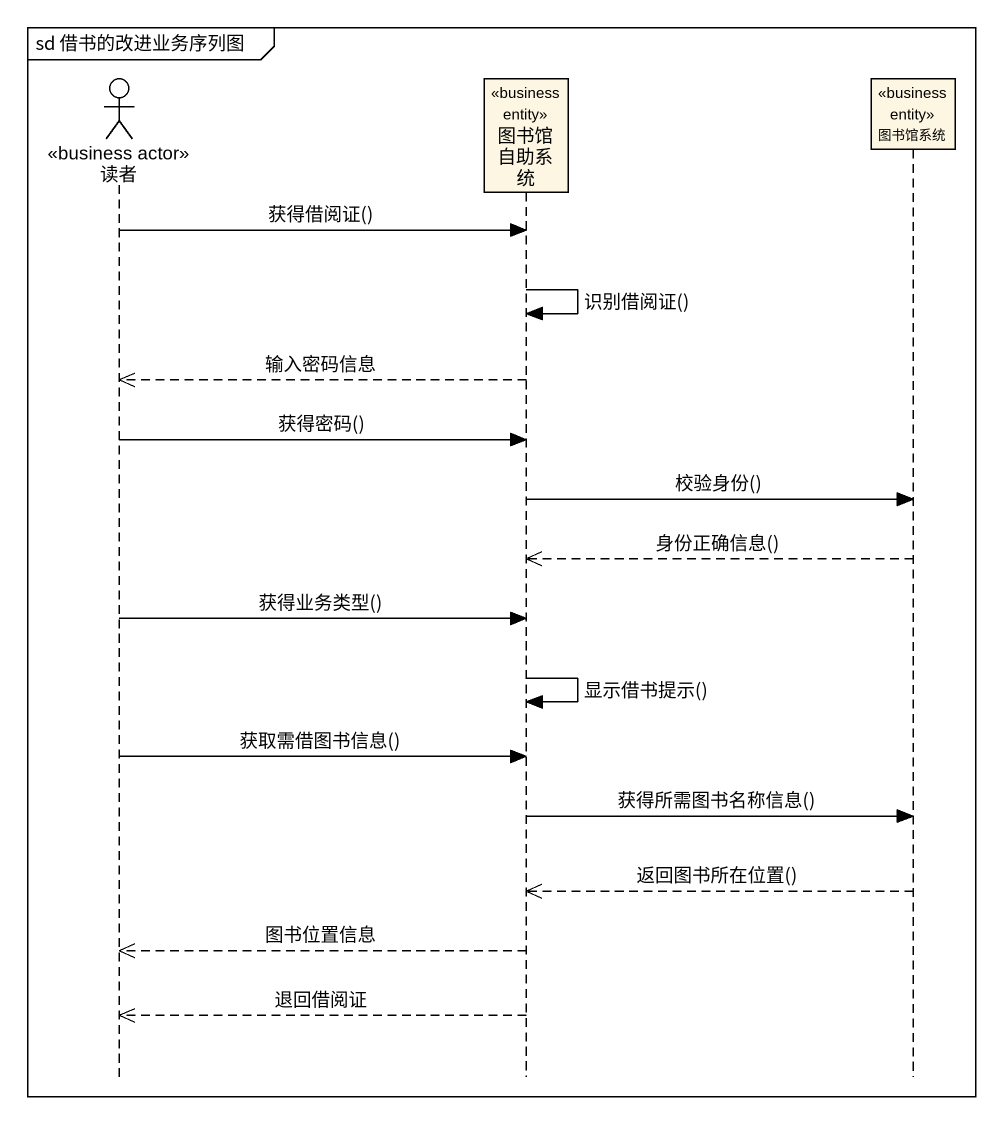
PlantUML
@startuml
mainframe sd 借书的改进业务序列图
hide footbox
actor 读者 <<business actor>>
participant 图书馆自助系统 <<business entity>>
participant 图书馆系统 <<business entity>>

读者 -> 图书馆自助系统 : 获得借阅证()
图书馆自助系统 -> 图书馆自助系统 : 识别借阅证()
图书馆自助系统 -->> 读者 : 输入密码信息
读者 -> 图书馆自助系统 : 获得密码()
图书馆自助系统 -> 图书馆系统 : 校验身份()
图书馆系统 -->> 图书馆自助系统 : 身份正确信息()
读者 -> 图书馆自助系统 : 获得业务类型()
图书馆自助系统 -> 图书馆自助系统 : 显示借书提示()
读者 -> 图书馆自助系统 : 获取需借图书信息()
图书馆自助系统 -> 图书馆系统 : 获得所需图书名称信息()
图书馆系统 -->> 图书馆自助系统 : 返回图书所在位置()
图书馆自助系统 -->> 读者 : 图书位置信息
图书馆自助系统 -->> 读者 : 退回借阅证
@enduml
